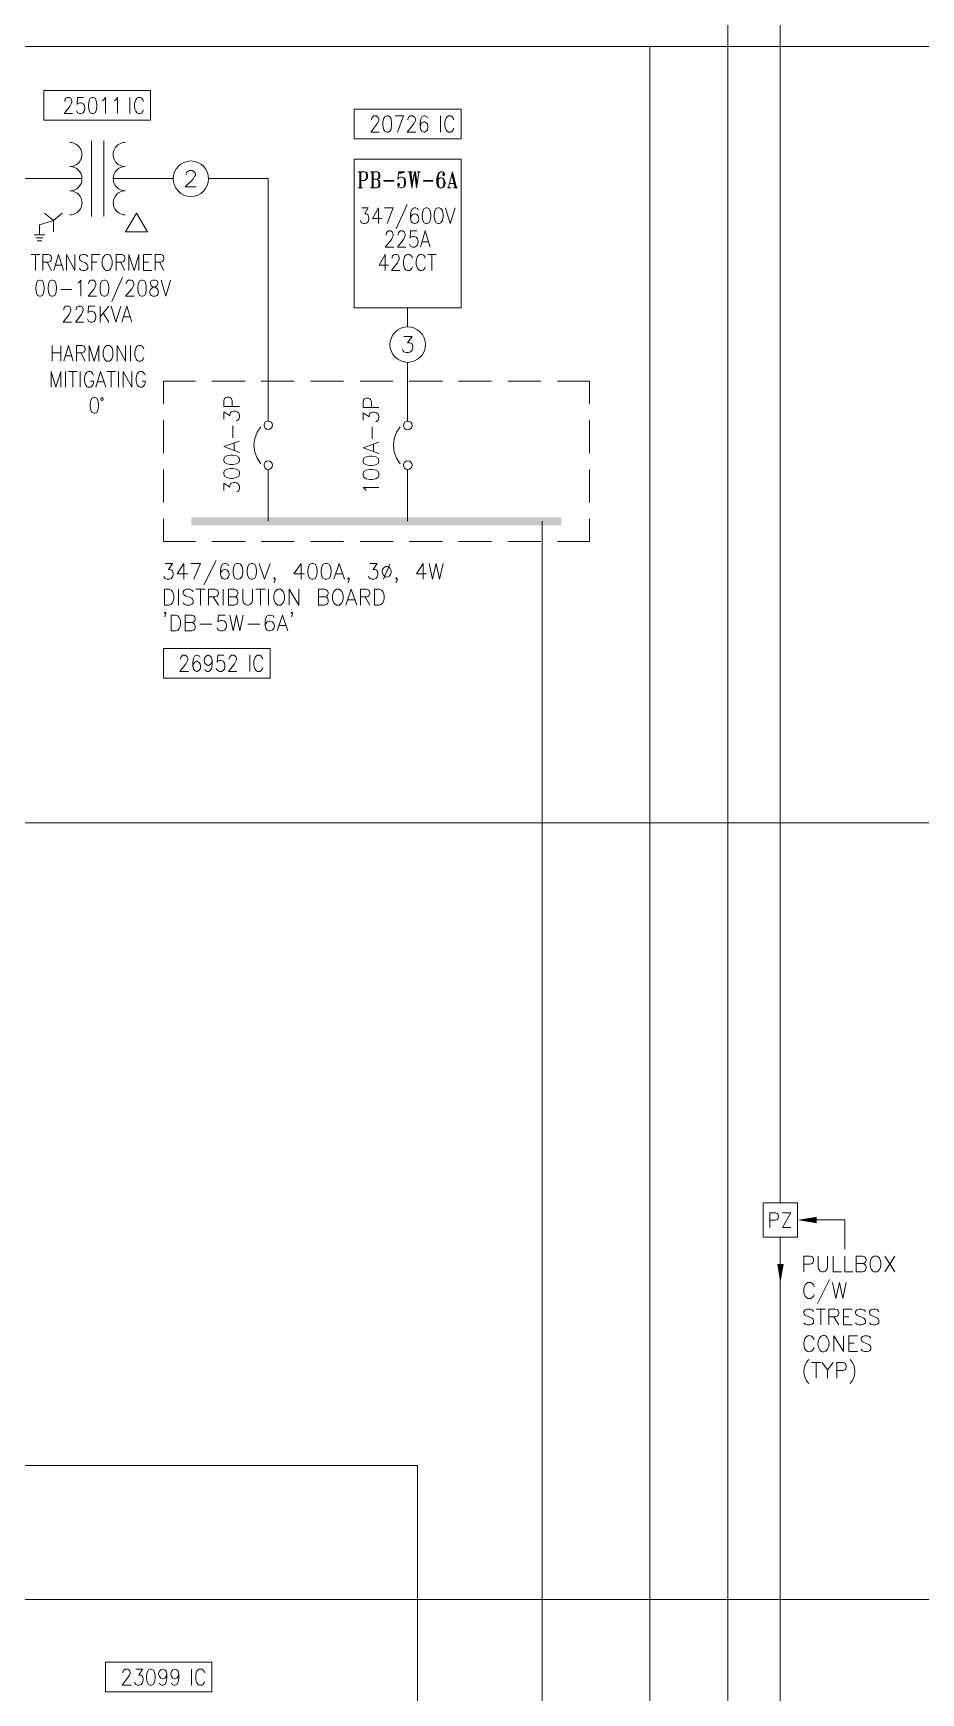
# Model space of a CAD drawing. Header units: inches. Extents: x 0.9 to 46, y 0.8 to 32.4.
# Drawn here: x 17.66 to 22.04, y 19.96 to 28.16 of the extents above; entities that cross this region are included whole.
import ezdxf

# ---------------------------------------------------------------- set-up
doc = ezdxf.new("R2010")
doc.units = ezdxf.units.IN
doc.header["$MEASUREMENT"] = 0
doc.layers.add('PDF_Geometry', color=7, linetype='Continuous')
doc.layers.add('PDF_Solid Fills', color=7, linetype='Continuous')

msp = doc.modelspace()

# ---------------------------------------------------------------- linework, layer by layer
at = {"layer": 'PDF_Geometry', "lineweight": 9}
for points in [[(21.3479, 22.3829), (21.3479, 29.3078), (18.3413, 29.3078), (18.3413, 29.5595)], [(21.2779, 2.995), (21.0879, 2.995), (21.0879, 29.0595), (18.1763, 29.0595)], [(17.813, 27.8212), (17.813, 27.8245), (17.8147, 27.8328), (17.818, 27.8362), (17.8247, 27.8395), (17.8363, 27.8395), (17.843, 27.8362), (17.8447, 27.8328), (17.848, 27.8245), (17.848, 27.8178), (17.8447, 27.8095), (17.8397, 27.7995), (17.8097, 27.7612), (17.8513, 27.7612)], [(17.9047, 27.8395), (17.8747, 27.8395), (17.873, 27.8062), (17.8747, 27.8095), (17.8847, 27.8145), (17.893, 27.8145), (17.903, 27.8095), (17.908, 27.8028), (17.9114, 27.7912), (17.9114, 27.7845), (17.908, 27.7728), (17.903, 27.7645), (17.893, 27.7612), (17.8847, 27.7612), (17.8747, 27.7645), (17.873, 27.7695), (17.8697, 27.7761)], [(17.998, 27.8245), (18.0047, 27.8295), (18.013, 27.8395), (18.013, 27.7612)], [(18.058, 27.8245), (18.0647, 27.8295), (18.073, 27.8395), (18.073, 27.7612)], [(18.1347, 27.8395), (18.1347, 27.7612)], [(18.2013, 27.8212), (18.198, 27.8295), (18.193, 27.8362), (18.1863, 27.8395), (18.1747, 27.8395), (18.168, 27.8362), (18.163, 27.8295), (18.1597, 27.8212), (18.1564, 27.8095), (18.1564, 27.7912), (18.1597, 27.7795), (18.163, 27.7728), (18.168, 27.7645), (18.1747, 27.7612), (18.1863, 27.7612), (18.193, 27.7645), (18.198, 27.7728), (18.2013, 27.7795)], [(19.328, 27.7295), (19.328, 27.7345), (19.3313, 27.7411), (19.3346, 27.7445), (19.3396, 27.7495), (19.3513, 27.7495), (19.358, 27.7445), (19.3613, 27.7411), (19.3647, 27.7345), (19.3647, 27.7262), (19.3613, 27.7195), (19.3546, 27.7078), (19.3246, 27.6695), (19.3663, 27.6695)], [(19.4563, 27.6695), (19.4863, 27.7495), (19.4446, 27.7495)], [(19.508, 27.7295), (19.508, 27.7345), (19.5113, 27.7411), (19.5146, 27.7445), (19.5197, 27.7495), (19.5313, 27.7495), (19.538, 27.7445), (19.5413, 27.7411), (19.5446, 27.7345), (19.5446, 27.7262), (19.5413, 27.7195), (19.5347, 27.7078), (19.5046, 27.6695), (19.5463, 27.6695)], [(19.6047, 27.7378), (19.6013, 27.7445), (19.5913, 27.7495), (19.5863, 27.7495), (19.5763, 27.7445), (19.5713, 27.7345), (19.568, 27.7145), (19.568, 27.6962), (19.5713, 27.6812), (19.5763, 27.6745), (19.5863, 27.6695), (19.5897, 27.6695), (19.598, 27.6745), (19.6047, 27.6812), (19.6063, 27.6928), (19.6063, 27.6962), (19.6047, 27.7078), (19.598, 27.7145), (19.5897, 27.7195), (19.5863, 27.7195), (19.5763, 27.7145), (19.5713, 27.7078), (19.568, 27.6962)], [(19.6696, 27.7495), (19.6696, 27.6695)], [(19.7346, 27.7295), (19.7313, 27.7378), (19.7263, 27.7445), (19.7196, 27.7495), (19.708, 27.7495), (19.7013, 27.7445), (19.6963, 27.7378), (19.693, 27.7295), (19.6896, 27.7195), (19.6896, 27.6995), (19.693, 27.6895), (19.6963, 27.6812), (19.7013, 27.6745), (19.708, 27.6695), (19.7196, 27.6695), (19.7263, 27.6745), (19.7313, 27.6812), (19.7346, 27.6895)], [(17.9447, 27.2528), (17.9447, 27.6262)], [(18.0047, 27.2528), (18.0047, 27.6262)], [(18.413, 27.4595), (18.413, 27.4645), (18.4163, 27.4712), (18.4197, 27.4745), (18.428, 27.4795), (18.443, 27.4795), (18.4497, 27.4745), (18.453, 27.4712), (18.458, 27.4645), (18.458, 27.4562), (18.453, 27.4495), (18.4463, 27.4378), (18.408, 27.3995), (18.4613, 27.3995)], [(19.2613, 27.4728), (19.2947, 27.4728), (19.303, 27.4695), (19.3063, 27.4662), (19.308, 27.4578), (19.308, 27.4462), (19.3063, 27.4395), (19.303, 27.4362), (19.2947, 27.4312), (19.2747, 27.4312)], [(19.263, 27.4728), (19.2696, 27.4695)], [(19.2663, 27.4728), (19.2696, 27.4662)], [(19.2696, 27.4728), (19.2696, 27.3945)], [(19.2713, 27.4695), (19.2713, 27.3978)], [(19.2747, 27.4728), (19.2747, 27.3945)], [(19.278, 27.4728), (19.2747, 27.4662)], [(19.2797, 27.4728), (19.2747, 27.4695)], [(19.2947, 27.4728), (19.2996, 27.4695), (19.303, 27.4612), (19.303, 27.4428), (19.2996, 27.4362), (19.2947, 27.4312)], [(19.303, 27.4662), (19.3063, 27.4578), (19.3063, 27.4462), (19.303, 27.4395)], [(19.323, 27.4728), (19.3563, 27.4728), (19.3647, 27.4695), (19.368, 27.4662), (19.3696, 27.4578), (19.3696, 27.4512), (19.368, 27.4428), (19.3647, 27.4395), (19.3563, 27.4362), (19.3647, 27.4312), (19.368, 27.4278), (19.3696, 27.4212), (19.3696, 27.4095), (19.368, 27.4012), (19.3647, 27.3978), (19.3563, 27.3945), (19.323, 27.3945)], [(19.3246, 27.4728), (19.3313, 27.4695)], [(19.328, 27.4728), (19.3313, 27.4662)], [(19.3313, 27.4728), (19.3313, 27.3945)], [(19.3346, 27.4695), (19.3346, 27.3978)], [(19.3363, 27.4728), (19.3363, 27.3945)], [(19.3563, 27.4728), (19.3613, 27.4695), (19.3647, 27.4612), (19.3647, 27.4462), (19.3613, 27.4395), (19.3563, 27.4362), (19.3363, 27.4362)], [(19.3396, 27.4728), (19.3363, 27.4662)], [(19.343, 27.4728), (19.3363, 27.4695)], [(19.3647, 27.4662), (19.368, 27.4578), (19.368, 27.4512), (19.3647, 27.4428)], [(19.463, 27.4662), (19.4746, 27.4662), (19.4863, 27.4695), (19.4913, 27.4728), (19.463, 27.4728), (19.458, 27.4362), (19.463, 27.4428), (19.4713, 27.4462), (19.4796, 27.4462), (19.488, 27.4428), (19.4946, 27.4362), (19.4963, 27.4245), (19.4963, 27.4162), (19.4946, 27.4062), (19.488, 27.3978), (19.4796, 27.3945), (19.4713, 27.3945), (19.463, 27.3978), (19.4596, 27.4012), (19.458, 27.4095), (19.458, 27.4128), (19.4596, 27.4162), (19.463, 27.4162), (19.4663, 27.4128), (19.4663, 27.4095), (19.463, 27.4062), (19.4596, 27.4062)], [(19.463, 27.4695), (19.4863, 27.4695)], [(19.508, 27.4728), (19.5313, 27.4728)], [(19.5113, 27.4728), (19.5197, 27.4695)], [(19.5146, 27.4728), (19.5197, 27.4662)], [(19.5163, 27.4728), (19.528, 27.3945), (19.528, 27.4128), (19.5197, 27.4728)], [(19.523, 27.4728), (19.5313, 27.4128), (19.5396, 27.4728), (19.5496, 27.3945), (19.5496, 27.4128), (19.5413, 27.4728)], [(19.5246, 27.4728), (19.523, 27.4662)], [(19.528, 27.4728), (19.523, 27.4695)], [(19.5396, 27.4728), (19.5446, 27.4728), (19.553, 27.4128), (19.5613, 27.4695)], [(19.553, 27.4728), (19.5697, 27.4728)], [(19.5563, 27.4728), (19.5613, 27.4695), (19.568, 27.4728)], [(19.6846, 27.4662), (19.683, 27.4662), (19.6796, 27.4612), (19.6796, 27.4578), (19.683, 27.4545), (19.6846, 27.4545), (19.688, 27.4578), (19.688, 27.4612), (19.6846, 27.4695), (19.6796, 27.4728), (19.6713, 27.4728), (19.663, 27.4695), (19.658, 27.4612), (19.6546, 27.4545), (19.6513, 27.4395), (19.6513, 27.4162), (19.6546, 27.4062), (19.6597, 27.3978), (19.668, 27.3945), (19.6747, 27.3945), (19.683, 27.3978), (19.688, 27.4062), (19.6913, 27.4162), (19.6913, 27.4212), (19.688, 27.4312), (19.683, 27.4395), (19.6747, 27.4428), (19.668, 27.4428), (19.663, 27.4395), (19.6597, 27.4362), (19.658, 27.4278)], [(19.6597, 27.4612), (19.658, 27.4545), (19.6546, 27.4395), (19.6546, 27.4162), (19.658, 27.4062), (19.6597, 27.4012)], [(19.6713, 27.4728), (19.6663, 27.4695), (19.663, 27.4662), (19.6597, 27.4578), (19.658, 27.4428), (19.658, 27.4162), (19.6597, 27.4062), (19.663, 27.3978), (19.668, 27.3945)], [(19.748, 27.3945), (19.728, 27.4728), (19.708, 27.3978)], [(19.7246, 27.4612), (19.7413, 27.3945)], [(19.728, 27.4612), (19.7447, 27.3945)], [(17.8964, 27.4395), (17.6014, 27.4395)], [(18.348, 27.4395), (18.0513, 27.4395)], [(18.818, 26.2429), (18.818, 27.4395), (18.523, 27.4395)], [(19.2613, 27.3945), (19.283, 27.3945)], [(19.2696, 27.3978), (19.263, 27.3945)], [(19.2696, 27.4012), (19.2663, 27.3945)], [(19.2747, 27.4012), (19.278, 27.3945)], [(19.2747, 27.3978), (19.2797, 27.3945)], [(19.3313, 27.3978), (19.3246, 27.3945)], [(19.3313, 27.4012), (19.328, 27.3945)], [(19.3363, 27.4012), (19.3396, 27.3945)], [(19.3363, 27.3978), (19.343, 27.3945)], [(19.3563, 27.4362), (19.3613, 27.4312), (19.3647, 27.4245), (19.3647, 27.4062), (19.3613, 27.3978), (19.3563, 27.3945)], [(19.3647, 27.4278), (19.368, 27.4212), (19.368, 27.4095), (19.3647, 27.4012)], [(19.4796, 27.4462), (19.4863, 27.4428), (19.488, 27.4395), (19.4913, 27.4278), (19.4913, 27.4128), (19.488, 27.4012), (19.4863, 27.3978), (19.4796, 27.3945)], [(19.4913, 27.4362), (19.4946, 27.4278), (19.4946, 27.4128), (19.4913, 27.4062)], [(19.5313, 27.4128), (19.528, 27.3945)], [(19.553, 27.4128), (19.5496, 27.3945)], [(19.6747, 27.3945), (19.6796, 27.3978), (19.683, 27.4012), (19.6846, 27.4128), (19.6846, 27.4245), (19.683, 27.4362), (19.6796, 27.4395), (19.6747, 27.4428)], [(19.6846, 27.4062), (19.688, 27.4128), (19.688, 27.4245), (19.6846, 27.4312)], [(19.703, 27.3945), (19.7196, 27.3945)], [(19.7046, 27.3945), (19.708, 27.3978), (19.713, 27.3945)], [(19.713, 27.4162), (19.7396, 27.4162)], [(19.733, 27.3945), (19.753, 27.3945)], [(19.7413, 27.3978), (19.7363, 27.3945)], [(19.7413, 27.4012), (19.7396, 27.3945)], [(19.7447, 27.4012), (19.7496, 27.3945)], [(19.2797, 27.2962), (19.3113, 27.2962), (19.2947, 27.2662), (19.303, 27.2662), (19.3097, 27.2629), (19.3113, 27.2578), (19.3147, 27.2478), (19.3147, 27.2395), (19.3113, 27.2278), (19.3063, 27.2212), (19.2963, 27.2178), (19.288, 27.2178), (19.2797, 27.2212), (19.2763, 27.2245), (19.273, 27.2328)], [(19.363, 27.2178), (19.363, 27.2962), (19.333, 27.2428), (19.378, 27.2428)], [(19.4047, 27.2178), (19.4347, 27.2962), (19.393, 27.2962)], [(19.5046, 27.3112), (19.4497, 27.1912)], [(19.558, 27.2845), (19.5547, 27.2928), (19.5463, 27.2962), (19.5396, 27.2962), (19.5313, 27.2928), (19.5246, 27.2812), (19.5213, 27.2629), (19.5213, 27.2428), (19.5246, 27.2278), (19.5313, 27.2212), (19.5396, 27.2178), (19.543, 27.2178), (19.5513, 27.2212), (19.558, 27.2278), (19.5613, 27.2395), (19.5613, 27.2428), (19.558, 27.2545), (19.5513, 27.2629), (19.543, 27.2662), (19.5396, 27.2662), (19.5313, 27.2629), (19.5246, 27.2545), (19.5213, 27.2428)], [(19.693, 27.2962), (19.7163, 27.2178), (19.7413, 27.2962)], [(17.688, 27.1628), (17.688, 27.2112), (17.7564, 27.2328), (17.7564, 27.1762)], [(17.7997, 27.2695), (17.7564, 27.2328), (17.713, 27.2695)], [(17.7147, 27.1628), (17.6613, 27.1628)], [(17.7047, 27.1478), (17.6714, 27.1478)], [(17.6997, 27.1328), (17.6763, 27.1328)], [(19.3997, 27.1612), (19.3997, 27.1662), (19.4013, 27.1728), (19.4047, 27.1762), (19.4113, 27.1812), (19.423, 27.1812), (19.4296, 27.1762), (19.4313, 27.1728), (19.4347, 27.1662), (19.4347, 27.1578), (19.4313, 27.1512), (19.4263, 27.1395), (19.3963, 27.1012), (19.438, 27.1012)], [(19.4596, 27.1612), (19.4596, 27.1662), (19.4613, 27.1728), (19.4646, 27.1762), (19.4713, 27.1812), (19.483, 27.1812), (19.4897, 27.1762), (19.4913, 27.1728), (19.4946, 27.1662), (19.4946, 27.1578), (19.4913, 27.1512), (19.4863, 27.1395), (19.4563, 27.1012), (19.498, 27.1012)], [(19.5513, 27.1812), (19.5213, 27.1812), (19.5197, 27.1462), (19.5213, 27.1512), (19.5313, 27.1545), (19.5396, 27.1545), (19.548, 27.1512), (19.5547, 27.1429), (19.558, 27.1312), (19.558, 27.1245), (19.5547, 27.1128), (19.548, 27.1062), (19.5396, 27.1012), (19.5313, 27.1012), (19.5213, 27.1062), (19.5197, 27.1095), (19.5163, 27.1162)], [(19.5697, 27.1012), (19.593, 27.1812), (19.618, 27.1012)], [(19.578, 27.1278), (19.608, 27.1278)], [(17.6463, 27.0645), (17.6897, 27.0645)], [(17.668, 27.0645), (17.668, 26.9862)], [(17.7047, 26.9862), (17.7047, 27.0645), (17.7313, 27.0645), (17.7397, 27.0612), (17.743, 27.0579), (17.7463, 27.0495), (17.7463, 27.0428), (17.743, 27.0345), (17.7397, 27.0312), (17.7313, 27.0278), (17.7047, 27.0278)], [(17.758, 26.9862), (17.7813, 27.0645), (17.8064, 26.9862)], [(17.8213, 26.9862), (17.8213, 27.0645), (17.863, 26.9862), (17.863, 27.0645)], [(17.9263, 27.0545), (17.9197, 27.0612), (17.9114, 27.0645), (17.8997, 27.0645), (17.8897, 27.0612), (17.8847, 27.0545), (17.8847, 27.0462), (17.8863, 27.0395), (17.8897, 27.0345), (17.8964, 27.0312), (17.9147, 27.0245), (17.9197, 27.0195), (17.923, 27.0162), (17.9263, 27.0095), (17.9263, 26.9978), (17.9197, 26.9895), (17.9114, 26.9862), (17.8997, 26.9862), (17.8897, 26.9895), (17.8847, 26.9978)], [(17.9463, 26.9862), (17.9463, 27.0645), (17.9863, 27.0645)], [(18.0663, 26.9862), (18.0663, 27.0645), (18.0947, 27.0645), (18.103, 27.0612), (18.1063, 27.0579), (18.1097, 27.0495), (18.1097, 27.0428), (18.1063, 27.0345), (18.103, 27.0312), (18.0947, 27.0278), (18.0663, 27.0278)], [(18.1297, 26.9862), (18.1297, 27.0645), (18.1547, 26.9862), (18.178, 27.0645), (18.178, 26.9862)], [(18.2414, 26.9862), (18.2013, 26.9862), (18.2013, 27.0645), (18.2414, 27.0645)], [(18.2597, 26.9862), (18.2597, 27.0645), (18.2863, 27.0645), (18.2947, 27.0612), (18.298, 27.0579), (18.3013, 27.0495), (18.3013, 27.0428), (18.298, 27.0345), (18.2947, 27.0312), (18.2863, 27.0278), (18.2597, 27.0278)], [(19.3963, 26.9862), (19.3963, 27.0645), (19.3663, 27.0128), (19.4113, 27.0128)], [(19.4296, 27.0462), (19.4296, 27.0495), (19.4313, 27.0579), (19.4347, 27.0612), (19.4413, 27.0645), (19.453, 27.0645), (19.4596, 27.0612), (19.4613, 27.0579), (19.4646, 27.0495), (19.4646, 27.0428), (19.4613, 27.0345), (19.4563, 27.0245), (19.4263, 26.9862), (19.468, 26.9862)], [(19.5313, 27.0462), (19.528, 27.0545), (19.5213, 27.0612), (19.5163, 27.0645), (19.5046, 27.0645), (19.498, 27.0612), (19.4913, 27.0545), (19.4897, 27.0462), (19.4863, 27.0345), (19.4863, 27.0162), (19.4897, 27.0045), (19.4913, 26.9978), (19.498, 26.9895), (19.5046, 26.9862), (19.5163, 26.9862), (19.5213, 26.9895), (19.528, 26.9978), (19.5313, 27.0045)], [(19.593, 27.0462), (19.5913, 27.0545), (19.5846, 27.0612), (19.578, 27.0645), (19.5663, 27.0645), (19.5613, 27.0612), (19.5547, 27.0545), (19.5513, 27.0462), (19.548, 27.0345), (19.548, 27.0162), (19.5513, 27.0045), (19.5547, 26.9978), (19.5613, 26.9895), (19.5663, 26.9862), (19.578, 26.9862), (19.5846, 26.9895), (19.5913, 26.9978), (19.593, 27.0045)], [(19.6063, 27.0645), (19.648, 27.0645)], [(19.6263, 27.0645), (19.6263, 26.9862)], [(17.7247, 27.0278), (17.7463, 26.9862)], [(17.7663, 27.0128), (17.7963, 27.0128)], [(17.9463, 27.0278), (17.9713, 27.0278)], [(18.088, 27.0278), (18.1097, 26.9862)], [(18.2013, 27.0278), (18.2263, 27.0278)], [(18.2797, 27.0278), (18.3013, 26.9862)], [(17.793, 26.8928), (17.8463, 26.8928)], [(17.8764, 26.9228), (17.883, 26.9262), (17.8913, 26.9378), (17.8913, 26.8595)], [(17.9297, 26.9195), (17.9297, 26.9228), (17.933, 26.9295), (17.9363, 26.9345), (17.943, 26.9378), (17.9547, 26.9378), (17.9597, 26.9345), (17.963, 26.9295), (17.9663, 26.9228), (17.9663, 26.9145), (17.963, 26.9078), (17.958, 26.8962), (17.928, 26.8595), (17.9697, 26.8595)], [(18.098, 26.9529), (18.0447, 26.8329)], [(18.1163, 26.9195), (18.1163, 26.9228), (18.1197, 26.9295), (18.123, 26.9345), (18.128, 26.9378), (18.1397, 26.9378), (18.1463, 26.9345), (18.1497, 26.9295), (18.153, 26.9228), (18.153, 26.9145), (18.1497, 26.9078), (18.143, 26.8962), (18.113, 26.8595), (18.1547, 26.8595)], [(18.288, 26.9378), (18.3113, 26.8595), (18.3347, 26.9378)], [(17.808, 26.7912), (17.808, 26.7945), (17.8097, 26.8028), (17.813, 26.8062), (17.8197, 26.8095), (17.8313, 26.8095), (17.838, 26.8062), (17.8397, 26.8028), (17.843, 26.7945), (17.843, 26.7878), (17.8397, 26.7795), (17.8347, 26.7695), (17.8047, 26.7312), (17.8463, 26.7312)], [(17.868, 26.7912), (17.868, 26.7945), (17.8697, 26.8028), (17.873, 26.8062), (17.8797, 26.8095), (17.8913, 26.8095), (17.898, 26.8062), (17.8997, 26.8028), (17.903, 26.7945), (17.903, 26.7878), (17.8997, 26.7795), (17.8947, 26.7695), (17.8647, 26.7312), (17.9063, 26.7312)], [(17.9597, 26.8095), (17.9297, 26.8095), (17.928, 26.7762), (17.9297, 26.7795), (17.9397, 26.7845), (17.948, 26.7845), (17.958, 26.7795), (17.963, 26.7728), (17.9663, 26.7612), (17.9663, 26.7545), (17.963, 26.7429), (17.958, 26.7345), (17.948, 26.7312), (17.9397, 26.7312), (17.9297, 26.7345), (17.928, 26.7395), (17.9247, 26.7462)], [(17.988, 26.8095), (17.988, 26.7312)], [(18.0297, 26.8095), (17.988, 26.7578)], [(18.0413, 26.8095), (18.0647, 26.7312), (18.0897, 26.8095)], [(18.0947, 26.7312), (18.1197, 26.8095), (18.143, 26.7312)], [(19.5063, 26.7079), (19.5063, 26.8012)], [(18.003, 26.7762), (18.0297, 26.7312)], [(18.1047, 26.7578), (18.1347, 26.7578)], [(19.488, 26.6595), (19.5296, 26.6595), (19.5063, 26.6295), (19.518, 26.6295), (19.5263, 26.6262), (19.5296, 26.6229), (19.533, 26.6112), (19.533, 26.6028), (19.5296, 26.5928), (19.5213, 26.5845), (19.5113, 26.5812), (19.4996, 26.5812), (19.488, 26.5845), (19.4847, 26.5879), (19.4813, 26.5962)], [(17.7497, 26.6162), (17.7497, 26.5379)], [(17.7497, 26.5795), (17.793, 26.5795)], [(17.793, 26.6162), (17.793, 26.5379)], [(17.808, 26.5379), (17.8313, 26.6162), (17.8547, 26.5379)], [(17.8163, 26.5645), (17.8463, 26.5645)], [(17.8697, 26.5379), (17.8697, 26.6162), (17.898, 26.6162), (17.9063, 26.6128), (17.9097, 26.6095), (17.913, 26.6012), (17.913, 26.5945), (17.9097, 26.5862), (17.9063, 26.5828), (17.898, 26.5795), (17.8697, 26.5795)], [(17.8913, 26.5795), (17.913, 26.5379)], [(17.933, 26.5379), (17.933, 26.6162), (17.958, 26.5379), (17.9814, 26.6162), (17.9814, 26.5379)], [(18.0713, 26.5379), (18.0713, 26.6162), (18.113, 26.5379), (18.113, 26.6162)], [(18.138, 26.6162), (18.138, 26.5379)], [(18.203, 26.5978), (18.1997, 26.6062), (18.1947, 26.6128), (18.188, 26.6162), (18.1763, 26.6162), (18.1697, 26.6128), (18.1647, 26.6062), (18.1613, 26.5978), (18.158, 26.5862), (18.158, 26.5678), (18.1613, 26.5562), (18.1647, 26.5495), (18.1697, 26.5412), (18.1763, 26.5379), (18.188, 26.5379), (18.1947, 26.5412), (18.1997, 26.5495), (18.203, 26.5562)], [(17.7447, 26.4095), (17.7447, 26.4879), (17.768, 26.4095), (17.793, 26.4879), (17.793, 26.4095)], [(17.8163, 26.4879), (17.8163, 26.4095)], [(17.8313, 26.4879), (17.873, 26.4879)], [(17.853, 26.4879), (17.853, 26.4095)], [(17.888, 26.4879), (17.888, 26.4095)], [(17.9547, 26.4695), (17.9514, 26.4762), (17.9447, 26.4845), (17.9397, 26.4879), (17.928, 26.4879), (17.9213, 26.4845), (17.9147, 26.4762), (17.913, 26.4695), (17.9097, 26.4579), (17.9097, 26.4395), (17.913, 26.4278), (17.9147, 26.4212), (17.9213, 26.4129), (17.928, 26.4095), (17.9397, 26.4095), (17.9447, 26.4129), (17.9514, 26.4212), (17.9547, 26.4278), (17.9547, 26.4395), (17.9397, 26.4395)], [(17.9663, 26.4095), (17.9897, 26.4879), (18.0147, 26.4095)], [(18.0197, 26.4879), (18.063, 26.4879)], [(18.0413, 26.4879), (18.0413, 26.4095)], [(18.078, 26.4879), (18.078, 26.4095)], [(18.1014, 26.4095), (18.1014, 26.4879), (18.143, 26.4095), (18.143, 26.4879)], [(18.2097, 26.4695), (18.2063, 26.4762), (18.1997, 26.4845), (18.1947, 26.4879), (18.183, 26.4879), (18.1763, 26.4845), (18.1697, 26.4762), (18.168, 26.4695), (18.1647, 26.4579), (18.1647, 26.4395), (18.168, 26.4278), (18.1697, 26.4212), (18.1763, 26.4129), (18.183, 26.4095), (18.1947, 26.4095), (18.1997, 26.4129), (18.2063, 26.4212), (18.2097, 26.4278), (18.2097, 26.4395), (18.1947, 26.4395)], [(19.5063, 26.2429), (19.5063, 26.5328)], [(17.9747, 26.4362), (18.0047, 26.4362)], [(18.2997, 26.3279), (18.2997, 26.4395), (18.458, 26.4395)], [(18.5397, 26.4395), (18.703, 26.4395)], [(18.783, 26.4395), (18.9463, 26.4395)], [(19.028, 26.4395), (19.1897, 26.4395)], [(19.2713, 26.4395), (19.433, 26.4395)], [(19.5146, 26.4395), (19.678, 26.4395)], [(19.758, 26.4395), (19.9213, 26.4395)], [(20.003, 26.4395), (20.1646, 26.4395)], [(20.2463, 26.4395), (20.4046, 26.4395), (20.4046, 26.3279)], [(18.6763, 26.3145), (18.598, 26.3145), (18.598, 26.3445), (18.6013, 26.3545), (18.6047, 26.3578), (18.613, 26.3612), (18.6247, 26.3612), (18.6313, 26.3578), (18.6347, 26.3545), (18.6397, 26.3445), (18.6397, 26.3145)], [(19.3647, 26.3095), (19.2863, 26.3095), (19.2863, 26.3395), (19.2896, 26.3495), (19.293, 26.3529), (19.3013, 26.3562), (19.313, 26.3562), (19.3196, 26.3529), (19.323, 26.3495), (19.328, 26.3395), (19.328, 26.3095)], [(18.2997, 26.0845), (18.2997, 26.2462)], [(18.598, 26.2512), (18.598, 26.2878), (18.628, 26.2678), (18.628, 26.2779), (18.6313, 26.2845), (18.6347, 26.2878), (18.6463, 26.2912), (18.6547, 26.2912), (18.6647, 26.2878), (18.673, 26.2812), (18.6763, 26.2712), (18.6763, 26.2612), (18.673, 26.2512), (18.6697, 26.2479), (18.6613, 26.2445)], [(19.2863, 26.2462), (19.2863, 26.2829), (19.3163, 26.2629), (19.3163, 26.2728), (19.3196, 26.2795), (19.323, 26.2829), (19.3346, 26.2862), (19.343, 26.2862), (19.353, 26.2829), (19.3613, 26.2762), (19.3647, 26.2662), (19.3647, 26.2562), (19.3613, 26.2462), (19.358, 26.2429), (19.3497, 26.2395)], [(20.4046, 26.2462), (20.4046, 26.0845)], [(18.6763, 26.0879), (18.598, 26.1162), (18.6763, 26.1429)], [(18.643, 26.1595), (18.643, 26.2195)], [(18.7813, 26.2145), (18.763, 26.1878), (18.7513, 26.1562), (18.7463, 26.1229), (18.7513, 26.0895), (18.763, 26.0595), (18.7813, 26.0312)], [(19.3313, 26.1545), (19.3313, 26.2145)], [(19.4697, 26.2145), (19.4513, 26.1878), (19.4396, 26.1562), (19.4363, 26.1229), (19.4396, 26.0895), (19.4513, 26.0595), (19.4697, 26.0312)], [(18.6497, 26.0995), (18.6497, 26.1328)], [(19.3647, 26.0828), (19.2863, 26.1112), (19.3647, 26.1379)], [(19.338, 26.0929), (19.338, 26.1279)], [(18.2997, 25.8412), (18.2997, 26.0029)], [(18.818, 26.0029), (18.818, 25.7479)], [(19.5063, 26.0029), (19.5063, 25.7479)], [(20.4046, 26.0029), (20.4046, 25.8412)], [(18.598, 25.8995), (18.598, 25.9362), (18.628, 25.9162), (18.628, 25.9262), (18.6313, 25.9329), (18.6347, 25.9362), (18.6463, 25.9395), (18.6547, 25.9395), (18.6647, 25.9362), (18.673, 25.9295), (18.6763, 25.9195), (18.6763, 25.9095), (18.673, 25.8995), (18.6697, 25.8962), (18.6613, 25.8929)], [(19.3013, 25.8979), (19.298, 25.9045), (19.2863, 25.9145), (19.3647, 25.9145)], [(18.458, 25.6478), (18.2997, 25.6478), (18.2997, 25.7595)], [(20.1713, 18.518), (20.1713, 25.7479)], [(20.4046, 25.7595), (20.4046, 25.6478), (20.2463, 25.6478)], [(18.703, 25.6478), (18.5397, 25.6478)], [(18.9463, 25.6478), (18.783, 25.6478)], [(19.1897, 25.6478), (19.028, 25.6478)], [(19.433, 25.6478), (19.2713, 25.6478)], [(19.678, 25.6478), (19.5146, 25.6478)], [(19.9213, 25.6478), (19.758, 25.6478)], [(20.1646, 25.6478), (20.003, 25.6478)], [(18.308, 25.5395), (18.3447, 25.5395), (18.3247, 25.5095), (18.3347, 25.5095), (18.3413, 25.5062), (18.3447, 25.5029), (18.348, 25.4912), (18.348, 25.4829), (18.3447, 25.4729), (18.338, 25.4645), (18.328, 25.4612), (18.318, 25.4612), (18.308, 25.4645), (18.3047, 25.4679), (18.3013, 25.4762)], [(18.4013, 25.4612), (18.4013, 25.5395), (18.368, 25.4879), (18.4197, 25.4879)], [(18.4497, 25.4612), (18.483, 25.5395), (18.4363, 25.5395)], [(18.5613, 25.5545), (18.4997, 25.4345)], [(18.6213, 25.5279), (18.618, 25.5362), (18.608, 25.5395), (18.6013, 25.5395), (18.5913, 25.5362), (18.5847, 25.5245), (18.5813, 25.5062), (18.5813, 25.4879), (18.5847, 25.4729), (18.5913, 25.4645), (18.6013, 25.4612), (18.6047, 25.4612), (18.6146, 25.4645), (18.6213, 25.4729), (18.6247, 25.4829), (18.6247, 25.4879), (18.6213, 25.4979), (18.6146, 25.5062), (18.6047, 25.5095), (18.6013, 25.5095), (18.5913, 25.5062), (18.5847, 25.4979), (18.5813, 25.4879)], [(18.773, 25.5395), (18.7997, 25.4612), (18.828, 25.5395)], [(18.9797, 25.4612), (18.9797, 25.5395), (18.9447, 25.4879), (18.9963, 25.4879)], [(19.1413, 25.4612), (19.168, 25.5395), (19.1946, 25.4612)], [(19.1513, 25.4879), (19.1846, 25.4879)], [(19.3196, 25.5395), (19.3563, 25.5395), (19.3363, 25.5095), (19.3463, 25.5095), (19.353, 25.5062), (19.3563, 25.5029), (19.3596, 25.4912), (19.3596, 25.4829), (19.3563, 25.4729), (19.3497, 25.4645), (19.3396, 25.4612), (19.3297, 25.4612), (19.3196, 25.4645), (19.3163, 25.4679), (19.313, 25.4762)], [(19.418, 25.5362), (19.388, 25.4612)], [(19.583, 25.4612), (19.583, 25.5395), (19.5496, 25.4879), (19.5996, 25.4879)], [(19.613, 25.5395), (19.6296, 25.4612), (19.648, 25.5395), (19.6646, 25.4612), (19.6813, 25.5395)], [(18.3747, 25.4129), (18.3747, 25.3329)], [(18.4463, 25.4012), (18.4397, 25.4079), (18.4297, 25.4129), (18.4147, 25.4129), (18.4047, 25.4079), (18.398, 25.4012), (18.398, 25.3929), (18.4013, 25.3862), (18.4047, 25.3829), (18.4113, 25.3779), (18.433, 25.3712), (18.4397, 25.3679), (18.443, 25.3629), (18.4463, 25.3562), (18.4463, 25.3445), (18.4397, 25.3379), (18.4297, 25.3329), (18.4147, 25.3329), (18.4047, 25.3379), (18.398, 25.3445)], [(18.4597, 25.4129), (18.5063, 25.4129)], [(18.483, 25.4129), (18.483, 25.3329)], [(18.523, 25.3329), (18.523, 25.4129), (18.5547, 25.4129), (18.5647, 25.4079), (18.568, 25.4045), (18.5713, 25.3979), (18.5713, 25.3895), (18.568, 25.3829), (18.5647, 25.3779), (18.5547, 25.3745), (18.523, 25.3745)], [(18.5946, 25.4129), (18.5946, 25.3329)], [(18.6513, 25.3745), (18.6613, 25.3712), (18.6647, 25.3679), (18.668, 25.3595), (18.668, 25.3479), (18.6647, 25.3412), (18.6613, 25.3379), (18.6513, 25.3329), (18.6213, 25.3329), (18.6213, 25.4129), (18.6513, 25.4129), (18.6613, 25.4079), (18.6647, 25.4045), (18.668, 25.3979), (18.668, 25.3895), (18.6647, 25.3829), (18.6613, 25.3779), (18.6513, 25.3745), (18.6213, 25.3745)], [(18.693, 25.4129), (18.693, 25.3562), (18.6963, 25.3445), (18.703, 25.3379), (18.713, 25.3329), (18.7197, 25.3329), (18.7297, 25.3379), (18.7363, 25.3445), (18.7397, 25.3562), (18.7397, 25.4129)], [(18.7563, 25.4129), (18.803, 25.4129)], [(18.7797, 25.4129), (18.7797, 25.3329)], [(18.8196, 25.4129), (18.8196, 25.3329)], [(18.8513, 25.4645), (18.848, 25.4612), (18.8447, 25.4645), (18.848, 25.4679), (18.8513, 25.4645), (18.8513, 25.4579), (18.848, 25.4495), (18.8447, 25.4462)], [(18.9213, 25.3329), (18.9213, 25.4129), (18.9697, 25.3329), (18.9697, 25.4129)], [(19.0963, 25.3745), (19.108, 25.3712), (19.1113, 25.3679), (19.1146, 25.3595), (19.1146, 25.3479), (19.1113, 25.3412), (19.108, 25.3379), (19.0963, 25.3329), (19.0663, 25.3329), (19.0663, 25.4129), (19.0963, 25.4129), (19.108, 25.4079), (19.1113, 25.4045), (19.1146, 25.3979), (19.1146, 25.3895), (19.1113, 25.3829), (19.108, 25.3779), (19.0963, 25.3745), (19.0663, 25.3745)], [(19.2013, 25.3329), (19.228, 25.4129), (19.2563, 25.3329)], [(19.218, 25.4645), (19.2146, 25.4612), (19.2113, 25.4645), (19.2146, 25.4679), (19.218, 25.4645), (19.218, 25.4579), (19.2146, 25.4495), (19.2113, 25.4462)], [(19.273, 25.3329), (19.273, 25.4129), (19.303, 25.4129), (19.313, 25.4079), (19.3163, 25.4045), (19.3196, 25.3979), (19.3196, 25.3895), (19.3163, 25.3829), (19.313, 25.3779), (19.303, 25.3745), (19.273, 25.3745)], [(19.4546, 25.4645), (19.4513, 25.4612), (19.448, 25.4645), (19.4513, 25.4679), (19.4546, 25.4645), (19.4546, 25.4579), (19.4513, 25.4495), (19.448, 25.4462)], [(18.5463, 25.3745), (18.5713, 25.3329)], [(19.2113, 25.3595), (19.2463, 25.3595)], [(19.2963, 25.3745), (19.3196, 25.3329)], [(18.3113, 25.2962), (18.308, 25.2929), (18.3047, 25.2962), (18.308, 25.2995), (18.3113, 25.2962), (18.3113, 25.2879), (18.308, 25.2812), (18.3047, 25.2779)], [(18.4397, 25.2479), (18.4497, 25.2429), (18.453, 25.2395), (18.4563, 25.2329), (18.4563, 25.2212), (18.453, 25.2129), (18.4497, 25.2096), (18.4397, 25.2062), (18.408, 25.2062), (18.408, 25.2845), (18.4397, 25.2845), (18.4497, 25.2812), (18.453, 25.2779), (18.4563, 25.2695), (18.4563, 25.2629), (18.453, 25.2545), (18.4497, 25.2512), (18.4397, 25.2479), (18.408, 25.2479)], [(18.6047, 25.2845), (18.5713, 25.2845), (18.568, 25.2512), (18.5713, 25.2545), (18.5813, 25.2579), (18.5913, 25.2579), (18.6013, 25.2545), (18.608, 25.2479), (18.6113, 25.2362), (18.6113, 25.2279), (18.608, 25.2179), (18.6013, 25.2096), (18.5913, 25.2062), (18.5813, 25.2062), (18.5713, 25.2096), (18.568, 25.2129), (18.5647, 25.2212)], [(18.628, 25.2845), (18.6447, 25.2062), (18.6613, 25.2845), (18.678, 25.2062), (18.6947, 25.2845)], [(18.8447, 25.2729), (18.8413, 25.2812), (18.8297, 25.2845), (18.823, 25.2845), (18.813, 25.2812), (18.8063, 25.2695), (18.803, 25.2512), (18.803, 25.2329), (18.8063, 25.2179), (18.813, 25.2096), (18.823, 25.2062), (18.8263, 25.2062), (18.838, 25.2096), (18.8447, 25.2179), (18.848, 25.2279), (18.848, 25.2329), (18.8447, 25.2429), (18.838, 25.2512), (18.8263, 25.2545), (18.823, 25.2545), (18.813, 25.2512), (18.8063, 25.2429), (18.803, 25.2329)], [(18.8613, 25.2062), (18.888, 25.2845), (18.9147, 25.2062)], [(18.938, 25.2962), (18.9347, 25.2929), (18.9313, 25.2962), (18.9347, 25.2995), (18.938, 25.2962), (18.938, 25.2879), (18.9347, 25.2812), (18.9313, 25.2779)], [(18.4797, 25.2395), (18.5397, 25.2395)], [(18.7163, 25.2395), (18.7763, 25.2395)], [(18.8713, 25.2329), (18.9046, 25.2329)], [(18.3847, 25.0662), (18.3847, 25.0712), (18.388, 25.0779), (18.3913, 25.0812), (18.3963, 25.0862), (18.408, 25.0862), (18.4147, 25.0812), (18.418, 25.0779), (18.4213, 25.0712), (18.4213, 25.0629), (18.418, 25.0562), (18.4113, 25.0445), (18.3813, 25.0062), (18.423, 25.0062)], [(18.4813, 25.0745), (18.478, 25.0812), (18.468, 25.0862), (18.463, 25.0862), (18.453, 25.0812), (18.448, 25.0712), (18.4447, 25.0512), (18.4447, 25.0329), (18.448, 25.0179), (18.453, 25.0112), (18.463, 25.0062), (18.4664, 25.0062), (18.4746, 25.0112), (18.4813, 25.0179), (18.483, 25.0295), (18.483, 25.0329), (18.4813, 25.0445), (18.4746, 25.0512), (18.4664, 25.0562), (18.463, 25.0562), (18.453, 25.0512), (18.448, 25.0445), (18.4447, 25.0329)], [(18.5413, 25.0595), (18.538, 25.0479), (18.5313, 25.0412), (18.523, 25.0362), (18.5197, 25.0362), (18.5113, 25.0412), (18.5047, 25.0479), (18.5013, 25.0595), (18.5013, 25.0629), (18.5047, 25.0745), (18.5113, 25.0812), (18.5197, 25.0862), (18.523, 25.0862), (18.5313, 25.0812), (18.538, 25.0745), (18.5413, 25.0595), (18.5413, 25.0412), (18.538, 25.0212), (18.5313, 25.0112), (18.523, 25.0062), (18.5163, 25.0062), (18.508, 25.0112), (18.5047, 25.0179)], [(18.598, 25.0862), (18.568, 25.0862), (18.5647, 25.0512), (18.568, 25.0562), (18.5763, 25.0595), (18.5863, 25.0595), (18.5946, 25.0562), (18.6013, 25.0479), (18.603, 25.0362), (18.603, 25.0295), (18.6013, 25.0179), (18.5946, 25.0112), (18.5863, 25.0062), (18.5763, 25.0062), (18.568, 25.0112), (18.5647, 25.0146), (18.5613, 25.0212)], [(18.6247, 25.0662), (18.6247, 25.0712), (18.628, 25.0779), (18.6313, 25.0812), (18.6363, 25.0862), (18.648, 25.0862), (18.6547, 25.0812), (18.658, 25.0779), (18.6613, 25.0712), (18.6613, 25.0629), (18.658, 25.0562), (18.6513, 25.0445), (18.6213, 25.0062), (18.663, 25.0062)], [(18.7263, 25.0862), (18.7263, 25.0062)], [(18.7913, 25.0662), (18.788, 25.0745), (18.783, 25.0812), (18.7763, 25.0862), (18.7647, 25.0862), (18.758, 25.0812), (18.753, 25.0745), (18.7497, 25.0662), (18.7463, 25.0562), (18.7463, 25.0362), (18.7497, 25.0262), (18.753, 25.0179), (18.758, 25.0112), (18.7647, 25.0062), (18.7763, 25.0062), (18.783, 25.0112), (18.788, 25.0179), (18.7913, 25.0262)], [(21.2963, 22.2612), (21.2963, 22.3329), (21.3246, 22.3329), (21.333, 22.3296), (21.3363, 22.3262), (21.3396, 22.3196), (21.3396, 22.3096), (21.3363, 22.3029), (21.333, 22.2996), (21.3246, 22.2962), (21.2963, 22.2962)], [(21.3996, 22.2612), (21.3579, 22.2612), (21.3996, 22.3329), (21.3579, 22.3329)], [(21.5279, 22.2979), (21.6663, 22.2979), (21.6663, 22.1529)], [(21.3479, 13.1731), (21.3479, 22.2129), (21.3479, 22.0796)], [(21.4646, 22.0413), (21.4646, 22.1196), (21.4946, 22.1196), (21.5046, 22.1163), (21.508, 22.1129), (21.5113, 22.1046), (21.5113, 22.0946), (21.508, 22.0863), (21.5046, 22.0829), (21.4946, 22.0796), (21.4646, 22.0796)], [(21.5346, 22.1196), (21.5346, 22.0646), (21.5379, 22.0529), (21.5446, 22.0446), (21.5546, 22.0413), (21.5613, 22.0413), (21.5713, 22.0446), (21.578, 22.0529), (21.5813, 22.0646), (21.5813, 22.1196)], [(21.6096, 22.1196), (21.6096, 22.0413), (21.6496, 22.0413)], [(21.6663, 22.1196), (21.6663, 22.0413), (21.7063, 22.0413)], [(21.7546, 22.0829), (21.7646, 22.0796), (21.768, 22.0746), (21.7713, 22.0679), (21.7713, 22.0563), (21.768, 22.0496), (21.7646, 22.0446), (21.7546, 22.0413), (21.7229, 22.0413), (21.7229, 22.1196), (21.7546, 22.1196), (21.7646, 22.1163), (21.768, 22.1129), (21.7713, 22.1046), (21.7713, 22.0979), (21.768, 22.0896), (21.7646, 22.0863), (21.7546, 22.0829), (21.7229, 22.0829)], [(21.8646, 22.1196), (21.9129, 22.0413)], [(21.9129, 22.1196), (21.8646, 22.0413)], [(21.5146, 21.9696), (21.5113, 21.9779), (21.5046, 21.9846), (21.4979, 21.9896), (21.4846, 21.9896), (21.478, 21.9846), (21.4713, 21.9779), (21.4679, 21.9696), (21.4646, 21.9596), (21.4646, 21.9396), (21.4679, 21.9296), (21.4713, 21.9213), (21.478, 21.9146), (21.4846, 21.9096), (21.4979, 21.9096), (21.5046, 21.9146), (21.5113, 21.9213), (21.5146, 21.9296)], [(21.5913, 22.0046), (21.5313, 21.8846)], [(21.6063, 21.9896), (21.6229, 21.9096), (21.6396, 21.9896), (21.6563, 21.9096), (21.6729, 21.9896)], [(19.5547, 15.0014), (19.5547, 21.0846), (17.093, 21.0846), (17.093, 21.9146)], [(21.5113, 21.8463), (21.5046, 21.8546), (21.4946, 21.8579), (21.4813, 21.8579), (21.4713, 21.8546), (21.4646, 21.8463), (21.4646, 21.8396), (21.4679, 21.8313), (21.4713, 21.8279), (21.478, 21.8246), (21.4979, 21.8163), (21.5046, 21.8129), (21.508, 21.8096), (21.5113, 21.8013), (21.5113, 21.7896), (21.5046, 21.7829), (21.4946, 21.7796), (21.4813, 21.7796), (21.4713, 21.7829), (21.4646, 21.7896)], [(21.5246, 21.8579), (21.5713, 21.8579)], [(21.5479, 21.8579), (21.5479, 21.7796)], [(21.5879, 21.7796), (21.5879, 21.8579), (21.6196, 21.8579), (21.6296, 21.8546), (21.6329, 21.8496), (21.6363, 21.8429), (21.6363, 21.8346), (21.6329, 21.8279), (21.6296, 21.8246), (21.6196, 21.8196), (21.5879, 21.8196)], [(21.6129, 21.8196), (21.6363, 21.7796)], [(21.7029, 21.7796), (21.6596, 21.7796), (21.6596, 21.8579), (21.7029, 21.8579)], [(21.6596, 21.8196), (21.6863, 21.8196)], [(21.768, 21.8463), (21.7613, 21.8546), (21.7513, 21.8579), (21.7379, 21.8579), (21.7263, 21.8546), (21.7196, 21.8463), (21.7196, 21.8396), (21.7229, 21.8313), (21.7263, 21.8279), (21.7329, 21.8246), (21.7546, 21.8163), (21.7613, 21.8129), (21.7646, 21.8096), (21.768, 21.8013), (21.768, 21.7896), (21.7613, 21.7829), (21.7513, 21.7796), (21.7379, 21.7796), (21.7263, 21.7829), (21.7196, 21.7896)], [(21.8346, 21.8463), (21.8279, 21.8546), (21.8179, 21.8579), (21.8046, 21.8579), (21.7946, 21.8546), (21.7879, 21.8463), (21.7879, 21.8396), (21.7913, 21.8313), (21.7946, 21.8279), (21.8013, 21.8246), (21.8213, 21.8163), (21.8279, 21.8129), (21.8313, 21.8096), (21.8346, 21.8013), (21.8346, 21.7896), (21.8279, 21.7829), (21.8179, 21.7796), (21.8046, 21.7796), (21.7946, 21.7829), (21.7879, 21.7896)], [(21.6129, 21.6479), (21.6129, 21.7263), (21.6596, 21.6479), (21.6596, 21.7263)], [(21.7296, 21.6479), (21.6863, 21.6479), (21.6863, 21.7263), (21.7296, 21.7263)], [(21.7946, 21.7146), (21.7879, 21.7229), (21.7779, 21.7263), (21.7646, 21.7263), (21.7546, 21.7229), (21.7479, 21.7146), (21.7479, 21.7079), (21.7513, 21.6996), (21.7546, 21.6963), (21.7613, 21.6929), (21.7813, 21.6846), (21.7879, 21.6813), (21.7913, 21.6779), (21.7946, 21.6696), (21.7946, 21.6596), (21.7879, 21.6513), (21.7779, 21.6479), (21.7646, 21.6479), (21.7546, 21.6513), (21.7479, 21.6596)], [(21.6863, 21.6896), (21.7129, 21.6896)], [(21.5013, 21.5946), (21.5479, 21.5946)], [(21.5246, 21.5946), (21.5246, 21.5163)], [(21.5546, 21.5946), (21.5813, 21.558), (21.5813, 21.5163)], [(21.6096, 21.5946), (21.5813, 21.558)], [(21.6263, 21.5163), (21.6263, 21.5946), (21.6563, 21.5946), (21.6663, 21.5913), (21.6696, 21.5879), (21.6729, 21.5796), (21.6729, 21.5696), (21.6696, 21.5613), (21.6663, 21.558), (21.6563, 21.5546), (21.6263, 21.5546)], [(18.0997, 20.0613), (18.0997, 20.0646), (18.103, 20.073), (18.1063, 20.0763), (18.1113, 20.0796), (18.1247, 20.0796), (18.1297, 20.0763), (18.133, 20.073), (18.1364, 20.0646), (18.1364, 20.058), (18.133, 20.0496), (18.1263, 20.0396), (18.0963, 20.0013), (18.1397, 20.0013)], [(18.163, 20.0796), (18.1963, 20.0796), (18.178, 20.0496), (18.1863, 20.0496), (18.193, 20.0463), (18.1963, 20.043), (18.1997, 20.0313), (18.1997, 20.0246), (18.1963, 20.013), (18.1897, 20.0047), (18.1813, 20.0013), (18.1713, 20.0013), (18.163, 20.0047), (18.1597, 20.0096), (18.1564, 20.0163)], [(18.3163, 20.0546), (18.313, 20.043), (18.3063, 20.0346), (18.298, 20.0313), (18.2947, 20.0313), (18.2863, 20.0346), (18.2797, 20.043), (18.2763, 20.0546), (18.2763, 20.058), (18.2797, 20.0696), (18.2863, 20.0763), (18.2947, 20.0796), (18.298, 20.0796), (18.3063, 20.0763), (18.313, 20.0696), (18.3163, 20.0546), (18.3163, 20.0346), (18.313, 20.0163), (18.3063, 20.0047), (18.298, 20.0013), (18.2913, 20.0013), (18.283, 20.0047), (18.2797, 20.013)], [(18.3763, 20.0546), (18.373, 20.043), (18.3663, 20.0346), (18.358, 20.0313), (18.3547, 20.0313), (18.3463, 20.0346), (18.3397, 20.043), (18.3363, 20.0546), (18.3363, 20.058), (18.3397, 20.0696), (18.3463, 20.0763), (18.3547, 20.0796), (18.358, 20.0796), (18.3663, 20.0763), (18.373, 20.0696), (18.3763, 20.0546), (18.3763, 20.0346), (18.373, 20.0163), (18.3663, 20.0047), (18.358, 20.0013), (18.3513, 20.0013), (18.343, 20.0047), (18.3397, 20.013)], [(18.438, 20.0796), (18.438, 20.0013)], [(18.5047, 20.0613), (18.5013, 20.0696), (18.4947, 20.0763), (18.4897, 20.0796), (18.4763, 20.0796), (18.4713, 20.0763), (18.4647, 20.0696), (18.4613, 20.0613), (18.4597, 20.0496), (18.4597, 20.0313), (18.4613, 20.0196), (18.4647, 20.013), (18.4713, 20.0047), (18.4763, 20.0013), (18.4897, 20.0013), (18.4947, 20.0047), (18.5013, 20.013), (18.5047, 20.0196)]]:
    msp.add_lwpolyline(points, dxfattribs=at)
at = {"layer": 'PDF_Geometry', "color": 8, "lineweight": 20, "true_color": 0x808080}
for points in [[(41.7374, 28.0928), (5.4416, 28.0928)], [(20.7029, 6.9499), (20.7029, 28.0928), (20.7029, 8.0632)], [(41.7374, 24.2579), (5.4416, 24.2579)], [(41.7374, 20.423), (2.7, 20.423)]]:
    msp.add_lwpolyline(points, dxfattribs=at)
at = {"layer": 'PDF_Geometry', "lineweight": 9}
for points in [[(17.7097, 27.8745), (18.2363, 27.8745), (18.2363, 27.7278), (17.7097, 27.7278)], [(17.948, 27.8395), (17.938, 27.8362), (17.933, 27.8245), (17.9297, 27.8062), (17.9297, 27.7945), (17.933, 27.7761), (17.938, 27.7645), (17.948, 27.7612), (17.953, 27.7612), (17.963, 27.7645), (17.968, 27.7761), (17.9713, 27.7945), (17.9713, 27.8062), (17.968, 27.8245), (17.963, 27.8362), (17.953, 27.8395)], [(19.243, 27.7828), (19.7713, 27.7828), (19.7713, 27.6361), (19.243, 27.6361)], [(19.403, 27.7495), (19.3946, 27.7445), (19.388, 27.7345), (19.3847, 27.7145), (19.3847, 27.7045), (19.388, 27.6845), (19.3946, 27.6745), (19.403, 27.6695), (19.4096, 27.6695), (19.418, 27.6745), (19.4246, 27.6845), (19.4263, 27.7045), (19.4263, 27.7145), (19.4246, 27.7345), (19.418, 27.7445), (19.4096, 27.7495)], [(19.243, 26.8012), (19.7713, 26.8012), (19.7713, 27.5362), (19.243, 27.5362)], [(19.683, 27.4578), (19.6846, 27.4578), (19.6846, 27.4612), (19.683, 27.4612)], [(19.438, 27.4278), (19.3896, 27.4278), (19.3896, 27.4312), (19.438, 27.4312)], [(19.4596, 27.4095), (19.463, 27.4095), (19.463, 27.4128), (19.4596, 27.4128)], [(19.6313, 27.4278), (19.5846, 27.4278), (19.5846, 27.4312), (19.6313, 27.4312)], [(19.5963, 27.2962), (19.588, 27.2928), (19.5813, 27.2812), (19.578, 27.2629), (19.578, 27.2512), (19.5813, 27.2328), (19.588, 27.2212), (19.5963, 27.2178), (19.603, 27.2178), (19.6113, 27.2212), (19.618, 27.2328), (19.6213, 27.2512), (19.6213, 27.2629), (19.618, 27.2812), (19.6113, 27.2928), (19.603, 27.2962)], [(19.6563, 27.2962), (19.648, 27.2928), (19.6413, 27.2812), (19.638, 27.2629), (19.638, 27.2512), (19.6413, 27.2328), (19.648, 27.2212), (19.6563, 27.2178), (19.663, 27.2178), (19.6713, 27.2212), (19.678, 27.2328), (19.6813, 27.2512), (19.6813, 27.2629), (19.678, 27.2812), (19.6713, 27.2928), (19.663, 27.2962)], [(18.113, 27.1762), (18.1663, 27.2695), (18.2213, 27.1762)], [(18.0164, 27.0645), (18.0097, 27.0612), (18.0047, 27.0545), (18.0013, 27.0462), (17.998, 27.0345), (17.998, 27.0162), (18.0013, 27.0045), (18.0047, 26.9978), (18.0097, 26.9895), (18.0164, 26.9862), (18.028, 26.9862), (18.0347, 26.9895), (18.0397, 26.9978), (18.043, 27.0045), (18.0463, 27.0162), (18.0463, 27.0345), (18.043, 27.0462), (18.0397, 27.0545), (18.0347, 27.0612), (18.028, 27.0645)], [(17.688, 26.9378), (17.678, 26.9345), (17.673, 26.9228), (17.6697, 26.9045), (17.6697, 26.8928), (17.673, 26.8745), (17.678, 26.8628), (17.688, 26.8595), (17.693, 26.8595), (17.703, 26.8628), (17.708, 26.8745), (17.7113, 26.8928), (17.7113, 26.9045), (17.708, 26.9228), (17.703, 26.9345), (17.693, 26.9378)], [(17.748, 26.9378), (17.738, 26.9345), (17.733, 26.9228), (17.7297, 26.9045), (17.7297, 26.8928), (17.733, 26.8745), (17.738, 26.8628), (17.748, 26.8595), (17.753, 26.8595), (17.763, 26.8628), (17.768, 26.8745), (17.7713, 26.8928), (17.7713, 26.9045), (17.768, 26.9228), (17.763, 26.9345), (17.753, 26.9378)], [(18.0047, 26.9378), (17.9963, 26.9345), (17.9897, 26.9228), (17.988, 26.9045), (17.988, 26.8928), (17.9897, 26.8745), (17.9963, 26.8628), (18.0047, 26.8595), (18.0113, 26.8595), (18.0197, 26.8628), (18.0263, 26.8745), (18.0297, 26.8928), (18.0297, 26.9045), (18.0263, 26.9228), (18.0197, 26.9345), (18.0113, 26.9378)], [(18.1913, 26.9378), (18.183, 26.9345), (18.1763, 26.9228), (18.173, 26.9045), (18.173, 26.8928), (18.1763, 26.8745), (18.183, 26.8628), (18.1913, 26.8595), (18.198, 26.8595), (18.2063, 26.8628), (18.213, 26.8745), (18.2147, 26.8928), (18.2147, 26.9045), (18.213, 26.9228), (18.2063, 26.9345), (18.198, 26.9378)], [(18.248, 26.9378), (18.2397, 26.9345), (18.2363, 26.9262), (18.2363, 26.9195), (18.2397, 26.9112), (18.2447, 26.9078), (18.258, 26.9045), (18.2663, 26.8995), (18.273, 26.8928), (18.2747, 26.8845), (18.2747, 26.8745), (18.273, 26.8662), (18.2697, 26.8628), (18.2597, 26.8595), (18.248, 26.8595), (18.2397, 26.8628), (18.2363, 26.8662), (18.233, 26.8745), (18.233, 26.8845), (18.2363, 26.8928), (18.243, 26.8995), (18.2513, 26.9045), (18.263, 26.9078), (18.2697, 26.9112), (18.273, 26.9195), (18.273, 26.9262), (18.2697, 26.9345), (18.2597, 26.9378)], [(18.0197, 26.6162), (18.0147, 26.6128), (18.008, 26.6062), (18.0047, 26.5978), (18.003, 26.5862), (18.003, 26.5678), (18.0047, 26.5562), (18.008, 26.5495), (18.0147, 26.5412), (18.0197, 26.5379), (18.033, 26.5379), (18.038, 26.5412), (18.0447, 26.5495), (18.048, 26.5562), (18.0497, 26.5678), (18.0497, 26.5862), (18.048, 26.5978), (18.0447, 26.6062), (18.038, 26.6128), (18.033, 26.6162)], [(17.9563, 26.3595), (17.9463, 26.3562), (17.9413, 26.3445), (17.938, 26.3262), (17.938, 26.3145), (17.9413, 26.2962), (17.9463, 26.2845), (17.9563, 26.2812), (17.9613, 26.2812), (17.9713, 26.2845), (17.9763, 26.2962), (17.9797, 26.3145), (17.9797, 26.3262), (17.9763, 26.3445), (17.9713, 26.3562), (17.9613, 26.3595)], [(18.003, 26.3512), (18.0013, 26.3562), (17.998, 26.3595), (17.993, 26.3562), (17.9913, 26.3512), (17.993, 26.3462), (17.998, 26.3445), (18.0013, 26.3462)], [(18.598, 26.0478), (18.6013, 26.0379), (18.613, 26.0312), (18.6313, 26.0279), (18.643, 26.0279), (18.6613, 26.0312), (18.673, 26.0379), (18.6763, 26.0478), (18.6763, 26.0545), (18.673, 26.0645), (18.6613, 26.0712), (18.643, 26.0745), (18.6313, 26.0745), (18.613, 26.0712), (18.6013, 26.0645), (18.598, 26.0545)], [(19.2863, 26.0429), (19.2896, 26.0329), (19.3013, 26.0262), (19.3196, 26.0229), (19.3313, 26.0229), (19.3497, 26.0262), (19.3613, 26.0329), (19.3647, 26.0429), (19.3647, 26.0495), (19.3613, 26.0595), (19.3497, 26.0662), (19.3313, 26.0695), (19.3196, 26.0695), (19.3013, 26.0662), (19.2896, 26.0595), (19.2863, 26.0495)], [(18.598, 25.9812), (18.6013, 25.9712), (18.613, 25.9645), (18.6313, 25.9595), (18.643, 25.9595), (18.6613, 25.9645), (18.673, 25.9712), (18.6763, 25.9812), (18.6763, 25.9879), (18.673, 25.9979), (18.6613, 26.0045), (18.643, 26.0079), (18.6313, 26.0079), (18.613, 26.0045), (18.6013, 25.9979), (18.598, 25.9879)], [(19.2863, 25.9762), (19.2896, 25.9662), (19.3013, 25.9578), (19.3196, 25.9545), (19.3313, 25.9545), (19.3497, 25.9578), (19.3613, 25.9662), (19.3647, 25.9762), (19.3647, 25.9829), (19.3613, 25.9928), (19.3497, 25.9995), (19.3313, 26.0029), (19.3196, 26.0029), (19.3013, 25.9995), (19.2896, 25.9928), (19.2863, 25.9829)], [(18.6647, 25.5395), (18.6547, 25.5362), (18.648, 25.5245), (18.6447, 25.5062), (18.6447, 25.4945), (18.648, 25.4762), (18.6547, 25.4645), (18.6647, 25.4612), (18.6713, 25.4612), (18.6813, 25.4645), (18.6897, 25.4762), (18.693, 25.4945), (18.693, 25.5062), (18.6897, 25.5245), (18.6813, 25.5362), (18.6713, 25.5395)], [(18.733, 25.5395), (18.723, 25.5362), (18.7163, 25.5245), (18.713, 25.5062), (18.713, 25.4945), (18.7163, 25.4762), (18.723, 25.4645), (18.733, 25.4612), (18.7397, 25.4612), (18.7497, 25.4645), (18.7563, 25.4762), (18.7597, 25.4945), (18.7597, 25.5062), (18.7563, 25.5245), (18.7497, 25.5362), (18.7397, 25.5395)], [(19.033, 25.5395), (19.023, 25.5362), (19.0163, 25.5245), (19.013, 25.5062), (19.013, 25.4945), (19.0163, 25.4762), (19.023, 25.4645), (19.033, 25.4612), (19.0397, 25.4612), (19.0497, 25.4645), (19.0563, 25.4762), (19.0597, 25.4945), (19.0597, 25.5062), (19.0563, 25.5245), (19.0497, 25.5362), (19.0397, 25.5395)], [(19.1013, 25.5395), (19.0897, 25.5362), (19.083, 25.5245), (19.0796, 25.5062), (19.0796, 25.4945), (19.083, 25.4762), (19.0897, 25.4645), (19.1013, 25.4612), (19.108, 25.4612), (19.118, 25.4645), (19.1247, 25.4762), (19.128, 25.4945), (19.128, 25.5062), (19.1247, 25.5245), (19.118, 25.5362), (19.108, 25.5395)], [(18.3047, 25.3329), (18.3047, 25.4129), (18.328, 25.4129), (18.338, 25.4079), (18.3447, 25.4012), (18.348, 25.3929), (18.3513, 25.3829), (18.3513, 25.3629), (18.348, 25.3529), (18.3447, 25.3445), (18.338, 25.3379), (18.328, 25.3329)], [(18.8647, 25.4129), (18.858, 25.4079), (18.8513, 25.4012), (18.848, 25.3929), (18.8447, 25.3829), (18.8447, 25.3629), (18.848, 25.3529), (18.8513, 25.3445), (18.858, 25.3379), (18.8647, 25.3329), (18.878, 25.3329), (18.8847, 25.3379), (18.8913, 25.3445), (18.8947, 25.3529), (18.898, 25.3629), (18.898, 25.3829), (18.8947, 25.3929), (18.8913, 25.4012), (18.8847, 25.4079), (18.878, 25.4129)], [(19.1547, 25.4129), (19.148, 25.4079), (19.1413, 25.4012), (19.138, 25.3929), (19.1346, 25.3829), (19.1346, 25.3629), (19.138, 25.3529), (19.1413, 25.3445), (19.148, 25.3379), (19.1547, 25.3329), (19.168, 25.3329), (19.1747, 25.3379), (19.1813, 25.3445), (19.1846, 25.3529), (19.188, 25.3629), (19.188, 25.3829), (19.1846, 25.3929), (19.1813, 25.4012), (19.1747, 25.4079), (19.168, 25.4129)], [(19.343, 25.3329), (19.343, 25.4129), (19.3663, 25.4129), (19.378, 25.4079), (19.3847, 25.4012), (19.388, 25.3929), (19.3913, 25.3829), (19.3913, 25.3629), (19.388, 25.3529), (19.3847, 25.3445), (19.378, 25.3379), (19.3663, 25.3329)], [(18.338, 25.2062), (18.338, 25.2845), (18.3613, 25.2845), (18.3713, 25.2812), (18.378, 25.2729), (18.3813, 25.2662), (18.3847, 25.2545), (18.3847, 25.2362), (18.3813, 25.2245), (18.378, 25.2179), (18.3713, 25.2096), (18.3613, 25.2062)], [(18.2997, 25.1195), (18.828, 25.1195), (18.828, 24.9729), (18.2997, 24.9729)], [(21.263, 22.2129), (21.4329, 22.2129), (21.4329, 22.3829), (21.263, 22.3829)], [(21.8113, 22.1196), (21.8046, 22.1163), (21.7979, 22.1096), (21.7946, 22.1013), (21.7913, 22.0896), (21.7913, 22.0713), (21.7946, 22.0596), (21.7979, 22.0529), (21.8046, 22.0446), (21.8113, 22.0413), (21.8246, 22.0413), (21.8313, 22.0446), (21.8379, 22.0529), (21.8413, 22.0596), (21.8446, 22.0713), (21.8446, 22.0896), (21.8413, 22.1013), (21.8379, 22.1096), (21.8313, 22.1163), (21.8246, 22.1196)], [(18.013, 20.1146), (18.5397, 20.1146), (18.5397, 19.968), (18.013, 19.968)], [(18.2347, 20.0796), (18.2263, 20.0763), (18.2197, 20.0646), (18.2163, 20.0463), (18.2163, 20.0346), (18.2197, 20.0163), (18.2263, 20.0047), (18.2347, 20.0013), (18.2414, 20.0013), (18.2497, 20.0047), (18.2563, 20.0163), (18.2597, 20.0346), (18.2597, 20.0463), (18.2563, 20.0646), (18.2497, 20.0763), (18.2414, 20.0796)]]:
    msp.add_lwpolyline(points, close=True, dxfattribs=at)
for points in [[(17.838, 27.2612, 1.011533), (17.838, 27.3795, 0.992209), (17.838, 27.4995, 1.002392), (17.838, 27.6178)], [(18.1113, 27.6178, 1.01156), (18.1113, 27.4995, 0.992235), (18.1113, 27.3795, 1.002434), (18.1113, 27.2612)]]:
    msp.add_lwpolyline(points, format="xyb", dxfattribs=at)
for centre, radius in [((18.4355, 27.4393), 0.0875), ((19.5069, 26.6202), 0.0877), ((18.818, 26.2217), 0.0211), ((19.5071, 26.2212), 0.0216), ((18.818, 26.0251), 0.0211), ((19.5071, 26.0246), 0.0216)]:
    msp.add_circle(centre, radius, dxfattribs=at)
for centre, start, end in [((21.552, 21.5496), 136.85652, 223.14348), ((21.6289, 21.5496), 316.85651, 43.14349)]:
    msp.add_arc(centre, 0.0877, start, end, dxfattribs=at)
for centre, major_axis, ratio, start_param, end_param in [((19.403, 25.4987), (0, 0.0265), 0.826544, 0.226753, 6.509938), ((21.4912, 21.6869), (0.0003, 0.0406), 0.673026, 5.261535, 10.466733), ((21.5612, 21.6869), (0.0003, 0.0406), 0.67349, 0.253073, 6.536258)]:
    msp.add_ellipse(centre, major_axis=major_axis, ratio=ratio, start_param=start_param, end_param=end_param, dxfattribs=at)
at = {"layer": 'PDF_Solid Fills', "color": 8, "lineweight": 9, "true_color": 0x808080, "transparency": 33554559}
for points in [[(18.438, 25.7678), (18.438, 25.7279), (20.2663, 25.7678)], [(18.438, 25.7279), (20.2663, 25.7678), (20.2663, 25.7279)]]:
    msp.add_solid(points, dxfattribs=at)
at = {"layer": 'PDF_Solid Fills', "lineweight": 9, "transparency": 33554559}
for points in [[(21.5279, 22.2813), (21.4329, 22.2979), (21.5279, 22.3129)], [(21.3646, 22.0796), (21.3479, 21.9846), (21.333, 22.0796)]]:
    msp.add_solid(points, dxfattribs=at)

doc.saveas('drawing.dxf')
